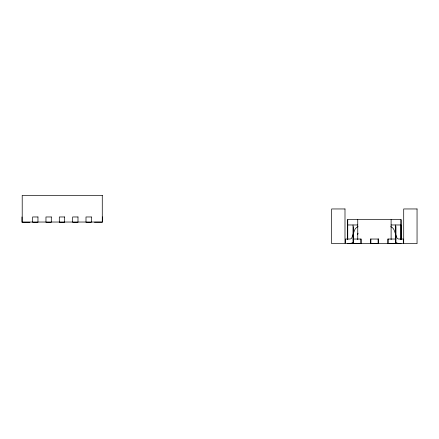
<?xml version="1.0" encoding="UTF-8"?>
<svg xmlns="http://www.w3.org/2000/svg" width="439" height="439" viewBox="0 0 439 439"><rect width="100%" height="100%" fill="white"/><g stroke="black" fill="none" stroke-linecap="round" stroke-linejoin="round"><path stroke-width="0.66" d="M357.626 234.492L358.07 233.213M94.434 222.205L102.441 222.205L102.441 216.866M29.956 222.293L21.95 222.293L21.95 216.959M357.681 224.971L347.661 224.971L347.661 239.65M391.039 224.971L401.037 224.971L401.037 239.65M353.033 239.035L361.264 239.035L361.264 243.36L353.033 243.36M395.956 239.035L387.725 239.035L387.725 243.36L395.956 243.36L395.956 226.628M347.584 243.65L401.114 243.65M395.385 233.597L394.052 229.877A6.618 6.618 0 0 0 390.705 226.628M395.83 234.876L396.851 237.735A2.277 2.277 0 0 0 398.672 239.019L403.293 239.035L403.293 243.36L398.903 243.36A6.601 6.601 0 0 1 395.671 242.509M401.114 239.65L401.114 219.632L347.584 219.632L347.584 239.65M400.955 219.632L400.955 239.65M395.709 224.971L395.709 226.974M395.451 226.628L395.451 243.36M391.111 219.632L391.111 239.65M388.23 239.035L388.23 243.36M378.105 239.035L378.105 243.36M370.884 239.035L370.884 243.36M360.759 239.035L360.759 243.36M357.747 219.632L357.747 239.65M353.538 226.628L353.538 243.36M353.011 224.971L353.011 243.65M347.743 219.632L347.743 239.65M358.037 226.628A6.618 6.618 0 0 0 354.696 229.877L351.891 237.735A2.277 2.277 0 0 1 350.07 239.019L345.449 239.035L345.449 243.36L349.839 243.36A6.601 6.601 0 0 0 353.071 242.509M102.271 195.35L22.208 195.35L22.208 222.035L102.271 222.035L102.271 195.35M344.994 208.959L331.648 208.959L331.648 243.65L344.994 243.65L344.994 208.959M417.05 208.959L403.704 208.959L403.704 243.65L417.05 243.65L417.05 208.959M37.957 216.965L32.618 216.965L32.618 222.304L37.957 222.304L37.957 216.965M51.297 216.965L45.963 216.965L45.963 222.304L51.297 222.304L51.297 216.965M64.643 216.965L59.303 216.965L59.303 222.304L64.643 222.304L64.643 216.965M77.988 216.965L72.649 216.965L72.649 222.304L77.988 222.304L77.988 216.965M91.328 216.965L85.995 216.965L85.995 222.304L91.328 222.304L91.328 216.965M378.61 239.035L370.379 239.035L370.379 243.36L378.61 243.36L378.61 239.035"/></g></svg>
